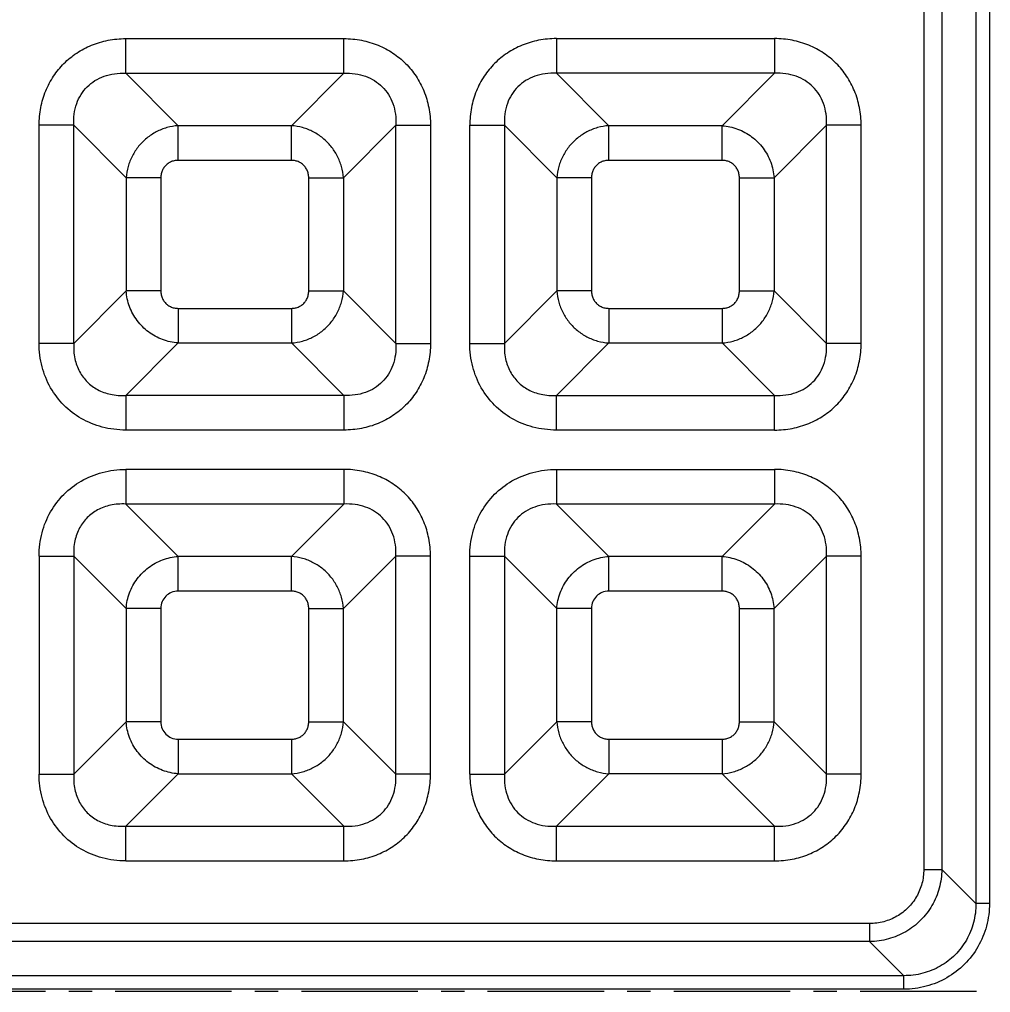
# Model space of a CAD drawing. Header units: millimetres. Extents: x 5536 to 6151, y 463 to 893.
# Drawn here: x 5982.3 to 6035.2, y 645 to 698.1 of the extents above; entities that cross this region are included whole.
import ezdxf

# ---------------------------------------------------------------- set-up
doc = ezdxf.new("R2010")
doc.units = ezdxf.units.MM
doc.header["$LTSCALE"] = 0.2
doc.linetypes.add('CENTER', pattern=[50.8, 31.75, -6.35, 6.35, -6.35])
doc.layers.get('0').update_dxf_attribs({"lineweight": 18})
doc.layers.add('poumianxian', color=2, linetype='Continuous', lineweight=18)
doc.layers.add('图层1', color=1, linetype='CENTER', lineweight=18)
doc.styles.add('標準', font='', dxfattribs={"width": 0.667})
doc.styles.get('標準').set_extended_font_data('pmingliu')
doc.dimstyles.new('11111111111', dxfattribs={"dimtxt": 4.5, "dimasz": 4.5, "dimexe": 1.25, "dimexo": 0.625, "dimtad": 1, "dimtoh": 1, "dimdsep": 46, "dimtxsty": '標準', "dimblk": '_CAXARROW', "dimcen": 0, "dimdle": 9, "dimclrd": 6, "dimclre": 6, "dimclrt": 2, "dimadec": 0, "dimazin": 0, "dimtfac": 0.707107, "dimtofl": 0, "dimtmove": 2, "dimatfit": 3, "dimfxl": 0, "dimfrac": 2, "dimtolj": 1, "dimarcsym": 0})
doc.dimstyles.new('ISO-25', dxfattribs={"dimtxt": 2.5, "dimasz": 2.5, "dimexe": 1.25, "dimexo": 0.625, "dimtad": 1, "dimdsep": 46, "dimtxsty": 'Standard', "dimblk": '_CAXARROW', "dimcen": 0, "dimdle": 5, "dimclrd": 4, "dimclre": 4, "dimclrt": 3, "dimadec": 0, "dimazin": 0, "dimtfac": 0.707107, "dimtofl": 0, "dimtmove": 2, "dimatfit": 3, "dimfxl": 0, "dimfrac": 2, "dimarcsym": 0})

# ---------------------------------------------------------------- blocks, each defined once
blk = doc.blocks.new('*X6')
at = {"layer": 'poumianxian'}
blk.add_hatch(color=6, dxfattribs=at).paths.add_polyline_path([(6122.675, 711.828), (6123.522, 710.591), (6119.386, 708.667)], flags=0)
at = {"layer": 'poumianxian', "color": 6, "lineweight": -2}
blk.add_line((6139.007, 722.105), (6123.098, 711.21), dxfattribs=at)
at = {"layer": 'poumianxian', "insert": (6131.14, 720.511), "char_height": 4.5, "width": 42.93346, "attachment_point": 5, "rotation": 34.4063, "style": '標準'}
blk.add_mtext('\\T1.004;%%C203.82', dxfattribs=at)
blk = doc.blocks.new('_CAXARROW')
blk.add_hatch(color=0).paths.add_polyline_path([(0, 0), (-1, 0.125), (-1, -0.125)], flags=0)
blk = doc.blocks.new('*X60')
at = {"layer": 'poumianxian'}
for points in [[(5929.783, 640.583), (5931.283, 640.583), (5930.533, 645.083)], [(5929.783, 549.633), (5931.283, 549.633), (5930.533, 545.133)]]:
    blk.add_hatch(color=6, dxfattribs=at).paths.add_polyline_path(points, flags=0)
at = {"layer": 'poumianxian', "color": 6, "lineweight": -2}
for p, q in [((5942.233, 645.083), (5929.283, 645.083)), ((5930.533, 640.583), (5930.533, 549.633)), ((6014.536, 545.133), (5929.283, 545.133))]:
    blk.add_line(p, q, dxfattribs=at)
at = {"layer": 'poumianxian', "color": 2, "insert": (5927.266, 594.637), "char_height": 4.5, "width": 49.69584, "attachment_point": 5, "rotation": 90, "style": '標準'}
blk.add_mtext('\\T1.004;99.95%%P0.5', dxfattribs=at)
blk = doc.blocks.new('*X61')
at = {"layer": 'poumianxian'}
for points in [[(5929.782, 721.583), (5931.282, 721.583), (5930.532, 726.083)], [(5929.782, 649.583), (5931.282, 649.583), (5930.532, 645.083)]]:
    blk.add_hatch(color=6, dxfattribs=at).paths.add_polyline_path(points, flags=0)
at = {"layer": 'poumianxian', "color": 6, "lineweight": -2}
for p, q in [((5987.877, 726.083), (5929.282, 726.083)), ((5930.532, 721.583), (5930.532, 649.583)), ((5942.233, 645.083), (5929.282, 645.083))]:
    blk.add_line(p, q, dxfattribs=at)
at = {"layer": 'poumianxian', "color": 2, "insert": (5927.294, 688.514), "char_height": 4.5, "width": 33.60479, "attachment_point": 5, "rotation": 90, "style": '標準'}
blk.add_mtext('\\T1.004;81%%P0.5', dxfattribs=at)

msp = doc.modelspace()

# ---------------------------------------------------------------- linework, layer by layer
for p, q in [((6035.186, 730.878), (6035.186, 649.882)), ((6034.447, 729.721), (6034.447, 649.881)), ((6032.586, 727.808), (6032.586, 651.742)), ((6031.601, 727.295), (6031.601, 651.742)), ((5988.057, 695.169), (5988.057, 697.06)), ((5988.057, 697.06), (5999.955, 697.06)), ((5999.955, 695.169), (5999.955, 697.06)), ((6011.557, 697.06), (6011.557, 695.169)), ((6011.557, 697.06), (6023.455, 697.06)), ((6023.455, 697.06), (6023.455, 695.169)), ((5990.916, 692.31), (5988.057, 695.169)), ((5988.057, 695.169), (5999.955, 695.169)), ((5997.097, 692.31), (5999.955, 695.169)), ((6014.416, 692.31), (6011.557, 695.169)), ((6023.455, 695.169), (6011.557, 695.169)), ((6020.597, 692.31), (6023.455, 695.169)), ((5983.33, 680.434), (5983.33, 692.332)), ((5985.221, 692.332), (5983.33, 692.332)), ((5985.221, 680.434), (5985.221, 692.332)), ((5988.079, 689.473), (5985.221, 692.332)), ((5990.916, 690.419), (5990.916, 692.31)), ((5997.097, 692.31), (5990.916, 692.31)), ((5997.097, 690.419), (5997.097, 692.31)), ((5999.933, 689.473), (6002.792, 692.332)), ((6002.792, 680.434), (6002.792, 692.332)), ((6002.792, 692.332), (6004.683, 692.332)), ((6004.683, 692.332), (6004.683, 680.434)), ((6006.83, 680.434), (6006.83, 692.332)), ((6006.83, 692.332), (6008.721, 692.332)), ((6008.721, 692.332), (6008.721, 680.434)), ((6011.579, 689.473), (6008.721, 692.332)), ((6014.416, 690.419), (6014.416, 692.31)), ((6020.597, 692.31), (6014.416, 692.31)), ((6020.597, 690.419), (6020.597, 692.31)), ((6023.433, 689.473), (6026.292, 692.332)), ((6026.292, 680.434), (6026.292, 692.332)), ((6028.183, 692.332), (6026.292, 692.332)), ((6028.183, 680.434), (6028.183, 692.332)), ((5997.097, 690.419), (5990.916, 690.419)), ((6020.597, 690.419), (6014.416, 690.419)), ((5988.079, 689.473), (5988.079, 683.293)), ((5989.97, 689.473), (5988.079, 689.473)), ((5989.97, 689.473), (5989.97, 683.293)), ((5998.042, 683.293), (5998.042, 689.473)), ((5998.042, 689.473), (5999.933, 689.473)), ((5999.933, 689.473), (5999.933, 683.293)), ((6011.579, 689.473), (6011.579, 683.293)), ((6013.47, 689.473), (6011.579, 689.473)), ((6013.47, 689.473), (6013.47, 683.293)), ((6021.542, 683.293), (6021.542, 689.473)), ((6021.542, 689.473), (6023.433, 689.473)), ((6023.433, 689.473), (6023.433, 683.293)), ((5988.079, 683.293), (5985.221, 680.434)), ((5989.97, 683.293), (5988.079, 683.293)), ((5998.042, 683.293), (5999.933, 683.293)), ((5999.933, 683.293), (6002.792, 680.434)), ((6008.721, 680.434), (6011.579, 683.293)), ((6013.47, 683.293), (6011.579, 683.293)), ((6021.542, 683.293), (6023.433, 683.293)), ((6023.433, 683.293), (6026.292, 680.434)), ((5990.916, 682.347), (5990.916, 680.456)), ((5990.916, 682.347), (5997.097, 682.347)), ((5997.097, 682.347), (5997.097, 680.456)), ((6014.416, 682.347), (6014.416, 680.456)), ((6014.416, 682.347), (6020.597, 682.347)), ((6020.597, 682.347), (6020.597, 680.456)), ((5985.221, 680.434), (5983.33, 680.434)), ((5990.916, 680.456), (5988.057, 677.597)), ((5990.916, 680.456), (5997.097, 680.456)), ((5997.097, 680.456), (5999.955, 677.597)), ((6002.792, 680.434), (6004.683, 680.434)), ((6006.83, 680.434), (6008.721, 680.434)), ((6014.416, 680.456), (6011.557, 677.597)), ((6014.416, 680.456), (6020.597, 680.456)), ((6023.455, 677.597), (6020.597, 680.456)), ((6028.183, 680.434), (6026.292, 680.434)), ((5988.057, 677.597), (5988.057, 675.706)), ((5999.955, 677.597), (5988.057, 677.597)), ((5999.955, 677.597), (5999.955, 675.706)), ((6011.557, 675.706), (6011.557, 677.597)), ((6011.557, 677.597), (6023.455, 677.597)), ((6023.455, 675.706), (6023.455, 677.597)), ((5999.955, 675.706), (5988.057, 675.706)), ((6023.455, 675.706), (6011.557, 675.706)), ((5988.057, 673.56), (5988.057, 671.669)), ((5999.955, 673.56), (5988.057, 673.56)), ((5999.955, 673.56), (5999.955, 671.669)), ((6011.557, 673.56), (6011.557, 671.669)), ((6011.557, 673.56), (6023.455, 673.56)), ((6023.455, 673.56), (6023.455, 671.669)), ((5990.916, 668.81), (5988.057, 671.669)), ((5999.955, 671.669), (5988.057, 671.669)), ((5997.097, 668.81), (5999.955, 671.669)), ((6011.557, 671.669), (6014.416, 668.81)), ((6023.455, 671.669), (6011.557, 671.669)), ((6020.597, 668.81), (6023.455, 671.669)), ((5983.33, 668.832), (5983.33, 656.934)), ((5983.33, 668.832), (5985.221, 668.832)), ((5985.221, 668.832), (5985.221, 656.934)), ((5988.079, 665.973), (5985.221, 668.832)), ((5990.916, 666.919), (5990.916, 668.81)), ((5997.097, 668.81), (5990.916, 668.81)), ((5997.097, 666.919), (5997.097, 668.81)), ((5999.933, 665.973), (6002.792, 668.832)), ((6002.792, 656.934), (6002.792, 668.832)), ((6004.683, 668.832), (6002.792, 668.832)), ((6004.683, 656.934), (6004.683, 668.832)), ((6006.83, 656.934), (6006.83, 668.832)), ((6006.83, 668.832), (6008.721, 668.832)), ((6008.721, 668.832), (6008.721, 656.934)), ((6011.579, 665.973), (6008.721, 668.832)), ((6014.416, 666.919), (6014.416, 668.81)), ((6020.597, 668.81), (6014.416, 668.81)), ((6020.597, 666.919), (6020.597, 668.81)), ((6023.433, 665.973), (6026.292, 668.832)), ((6026.292, 656.934), (6026.292, 668.832)), ((6028.183, 668.832), (6026.292, 668.832)), ((6028.183, 656.934), (6028.183, 668.832)), ((5997.097, 666.919), (5990.916, 666.919)), ((6020.597, 666.919), (6014.416, 666.919)), ((5988.079, 665.973), (5988.079, 659.793)), ((5989.97, 665.973), (5988.079, 665.973)), ((5989.97, 665.973), (5989.97, 659.793)), ((5998.042, 659.793), (5998.042, 665.973)), ((5998.042, 665.973), (5999.933, 665.973)), ((5999.933, 659.793), (5999.933, 665.973)), ((6011.579, 659.793), (6011.579, 665.973)), ((6013.47, 665.973), (6011.579, 665.973)), ((6013.47, 665.973), (6013.47, 659.793)), ((6021.542, 659.793), (6021.542, 665.973)), ((6021.542, 665.973), (6023.433, 665.973)), ((6023.433, 659.793), (6023.433, 665.973)), ((5988.079, 659.793), (5985.221, 656.934)), ((5989.97, 659.793), (5988.079, 659.793)), ((5998.042, 659.793), (5999.933, 659.793)), ((5999.933, 659.793), (6002.792, 656.934)), ((6008.721, 656.934), (6011.579, 659.793)), ((6013.47, 659.793), (6011.579, 659.793)), ((6021.542, 659.793), (6023.433, 659.793)), ((6023.433, 659.793), (6026.292, 656.934)), ((5990.916, 658.847), (5990.916, 656.956)), ((5990.916, 658.847), (5997.097, 658.847)), ((5997.097, 658.847), (5997.097, 656.956)), ((6014.416, 658.847), (6014.416, 656.956)), ((6014.416, 658.847), (6020.597, 658.847)), ((6020.597, 658.847), (6020.597, 656.956)), ((5983.33, 656.934), (5985.221, 656.934)), ((5990.916, 656.956), (5988.057, 654.097)), ((5990.916, 656.956), (5997.097, 656.956)), ((5997.097, 656.956), (5999.955, 654.097)), ((6004.683, 656.934), (6002.792, 656.934)), ((6006.83, 656.934), (6008.721, 656.934)), ((6014.416, 656.956), (6011.557, 654.097)), ((6020.597, 656.956), (6014.416, 656.956)), ((6020.597, 656.956), (6023.455, 654.097)), ((6028.183, 656.934), (6026.292, 656.934)), ((5988.057, 652.206), (5988.057, 654.097)), ((5988.057, 654.097), (5999.955, 654.097)), ((5999.955, 652.206), (5999.955, 654.097)), ((6011.557, 652.206), (6011.557, 654.097)), ((6011.557, 654.097), (6023.455, 654.097)), ((6023.455, 652.206), (6023.455, 654.097)), ((5988.057, 652.206), (5999.955, 652.206)), ((6011.557, 652.206), (6023.455, 652.206)), ((6031.601, 651.742), (6032.586, 651.742)), ((6032.586, 651.742), (6034.447, 649.881)), ((6035.186, 649.882), (6034.447, 649.882)), ((6028.647, 648.788), (5953.094, 648.788)), ((6028.647, 648.788), (6028.647, 647.803)), ((6028.647, 647.803), (5952.581, 647.803)), ((6028.647, 647.803), (6030.508, 645.942)), ((6030.508, 645.942), (5950.669, 645.942)), ((6030.508, 645.204), (6030.508, 645.942)), ((6030.508, 645.204), (5949.511, 645.204))]:
    msp.add_line(p, q)
for radius in [86.907, 86.782, 86.133]:
    msp.add_circle((6035.306, 645.083), radius)
for centre, radius, start, end in [((6035.306, 651.083), 101.525, 101.56871, 263.81047), ((6035.306, 651.083), 101.026, 101.59189, 263.81047), ((6035.306, 651.083), 99.942, 101.71935, 249.08959), ((6035.306, 651.083), 99.642, 101.71935, 249.08959), ((6035.306, 651.083), 99.525, 101.73334, 248.88345), ((6035.306, 651.083), 99.026, 101.82936, 248.86382), ((6035.306, 651.083), 101.908, 118.44247, 254.63694), ((6035.306, 645.083), 85.795, 90.08059, 179.91941), ((6035.306, 645.083), 85.155, 90.90297, 179.09703), ((6035.306, 645.083), 83.28, 92.22396, 177.77604), ((6035.306, 645.083), 82.295, 92.58039, 177.41961)]:
    msp.add_arc(centre, radius, start, end)
for points, knots in [([(5983.33, 692.332), (5983.33, 692.656), (5983.389, 693.297), (5983.659, 694.206), (5984.09, 695.023), (5984.664, 695.725), (5985.367, 696.3), (5986.183, 696.731), (5987.093, 697), (5987.733, 697.06), (5988.057, 697.06)], [0, 0, 0, 0, 15342.853885, 30219.170295, 44585.911089, 58724.579213, 72863.794808, 87231.173089, 102109.193385, 117444.646692, 117444.646692, 117444.646692, 117444.646692]), ([(5999.955, 697.06), (6000.28, 697.06), (6000.92, 697), (6001.83, 696.73), (6002.646, 696.299), (6003.349, 695.725), (6003.923, 695.022), (6004.354, 694.206), (6004.623, 693.297), (6004.683, 692.656), (6004.683, 692.332)], [0, 0, 0, 0, 15390.284556, 30312.589392, 44723.743316, 58906.119509, 73089.044865, 87500.838247, 102424.852235, 117807.713336, 117807.713336, 117807.713336, 117807.713336]), ([(6011.557, 697.06), (6011.232, 697.06), (6010.591, 697), (6009.682, 696.73), (6008.866, 696.299), (6008.164, 695.725), (6007.589, 695.022), (6007.158, 694.206), (6006.889, 693.296), (6006.83, 692.656), (6006.83, 692.332)], [0, 0, 0, 0, 15431.028003, 30361.782063, 44784.85357, 58979.547805, 73176.252195, 87602.67695, 102543.995207, 117936.634599, 117936.634599, 117936.634599, 117936.634599]), ([(6028.183, 692.332), (6028.183, 692.657), (6028.123, 693.298), (6027.853, 694.207), (6027.422, 695.023), (6026.848, 695.726), (6026.145, 696.3), (6025.329, 696.731), (6024.42, 697), (6023.779, 697.06), (6023.455, 697.06)], [0, 0, 0, 0, 15481.348888, 30460.79243, 44930.897856, 59171.881267, 73414.881389, 87888.350999, 102878.393188, 118321.228279, 118321.228279, 118321.228279, 118321.228279]), ([(5985.221, 692.332), (5985.208, 692.537), (5985.221, 692.939), (5985.357, 693.511), (5985.601, 694.018), (5985.942, 694.447), (5986.371, 694.788), (5986.878, 695.032), (5987.45, 695.168), (5987.853, 695.181), (5988.057, 695.169)], [0, 0, 0, 0, 15792.70376, 30752.870019, 44936.025967, 58749.277529, 72562.184548, 86745.259831, 101706.479323, 117492.292795, 117492.292795, 117492.292795, 117492.292795]), ([(5999.955, 695.169), (6000.16, 695.181), (6000.562, 695.168), (6001.134, 695.032), (6001.642, 694.788), (6002.07, 694.447), (6002.411, 694.018), (6002.655, 693.511), (6002.792, 692.939), (6002.804, 692.537), (6002.792, 692.332)], [0, 0, 0, 0, 15835.493188, 30836.193164, 45057.777563, 58908.455339, 72758.787641, 86980.291156, 101982.047217, 117810.631448, 117810.631448, 117810.631448, 117810.631448]), ([(6011.557, 695.169), (6011.352, 695.181), (6010.95, 695.168), (6010.377, 695.032), (6009.871, 694.788), (6009.442, 694.446), (6009.101, 694.018), (6008.857, 693.511), (6008.721, 692.939), (6008.708, 692.537), (6008.721, 692.332)], [0, 0, 0, 0, 15879.048882, 30896.047935, 45136.216104, 59005.220111, 72872.769635, 87112.084678, 102136.1576, 117981.292959, 117981.292959, 117981.292959, 117981.292959]), ([(6026.292, 692.332), (6026.304, 692.537), (6026.291, 692.94), (6026.155, 693.512), (6025.911, 694.019), (6025.57, 694.447), (6025.141, 694.788), (6024.634, 695.032), (6024.062, 695.168), (6023.66, 695.181), (6023.455, 695.169)], [0, 0, 0, 0, 15923.633648, 30982.797025, 45262.948355, 59170.893381, 73077.379837, 87356.675648, 102422.932755, 118312.557659, 118312.557659, 118312.557659, 118312.557659]), ([(5990.916, 692.31), (5990.709, 692.296), (5990.297, 692.224), (5989.714, 691.991), (5989.189, 691.645), (5988.744, 691.2), (5988.398, 690.675), (5988.166, 690.092), (5988.094, 689.68), (5988.079, 689.473)], [0, 0, 0, 0, 14845.036272, 29733.652087, 44648.347498, 59571.949123, 74486.337393, 89374.915825, 104215.257749, 104215.257749, 104215.257749, 104215.257749]), ([(5999.933, 689.473), (5999.919, 689.68), (5999.847, 690.093), (5999.615, 690.676), (5999.268, 691.201), (5998.824, 691.645), (5998.299, 691.991), (5997.716, 692.224), (5997.303, 692.296), (5997.097, 692.31)], [0, 0, 0, 0, 14871.388748, 29786.434399, 44727.605945, 59677.699514, 74618.563372, 89533.571575, 104400.257642, 104400.257642, 104400.257642, 104400.257642]), ([(6014.416, 692.31), (6014.209, 692.296), (6013.797, 692.224), (6013.214, 691.991), (6012.689, 691.645), (6012.244, 691.2), (6011.898, 690.675), (6011.666, 690.092), (6011.594, 689.68), (6011.579, 689.473)], [0, 0, 0, 0, 14906.02845, 29855.815495, 44831.789287, 59816.705885, 74792.371274, 89742.120783, 104643.435599, 104643.435599, 104643.435599, 104643.435599]), ([(6020.597, 692.31), (6020.886, 692.29), (6021.462, 692.164), (6022.237, 691.739), (6022.862, 691.114), (6023.288, 690.339), (6023.413, 689.763), (6023.433, 689.473)], [0, 0, 0, 0, 15421.827499, 30866.539648, 46380.921717, 61838.73525, 77265.886009, 77265.886009, 77265.886009, 77265.886009]), ([(5990.916, 690.419), (5990.843, 690.419), (5990.699, 690.404), (5990.496, 690.335), (5990.315, 690.224), (5990.166, 690.074), (5990.054, 689.894), (5989.985, 689.69), (5989.97, 689.546), (5989.97, 689.473)], [0, 0, 0, 0, 15237.44472, 30146.864437, 44824.61722, 59424.132494, 74108.767696, 89023.893806, 104255.744719, 104255.744719, 104255.744719, 104255.744719]), ([(5998.042, 689.473), (5998.042, 689.546), (5998.027, 689.69), (5997.958, 689.894), (5997.847, 690.074), (5997.698, 690.224), (5997.517, 690.335), (5997.313, 690.404), (5997.169, 690.419), (5997.097, 690.419)], [0, 0, 0, 0, 15257.532066, 30186.606696, 44883.70899, 59502.470634, 74206.464425, 89141.252966, 104393.18385, 104393.18385, 104393.18385, 104393.18385]), ([(6014.416, 690.419), (6014.343, 690.419), (6014.199, 690.404), (6013.996, 690.335), (6013.815, 690.224), (6013.666, 690.074), (6013.554, 689.894), (6013.485, 689.69), (6013.47, 689.546), (6013.47, 689.473)], [0, 0, 0, 0, 15300.026167, 30270.680104, 45008.715633, 59668.192324, 74413.138538, 89389.522305, 104683.931691, 104683.931691, 104683.931691, 104683.931691]), ([(6021.542, 689.473), (6021.542, 689.546), (6021.527, 689.69), (6021.458, 689.894), (6021.347, 690.074), (6021.198, 690.224), (6021.017, 690.335), (6020.813, 690.404), (6020.669, 690.419), (6020.597, 690.419)], [0, 0, 0, 0, 15320.114517, 30310.424352, 45067.810359, 59746.534384, 74510.840155, 89506.887336, 104821.377698, 104821.377698, 104821.377698, 104821.377698]), ([(5990.916, 680.456), (5990.627, 680.476), (5990.05, 680.602), (5989.275, 681.027), (5988.65, 681.653), (5988.225, 682.427), (5988.099, 683.003), (5988.079, 683.293)], [0, 0, 0, 0, 15338.23047, 30753.114536, 46161.638435, 61521.560524, 76879.488608, 76879.488608, 76879.488608, 76879.488608]), ([(5989.97, 683.293), (5989.97, 683.22), (5989.985, 683.076), (5990.054, 682.872), (5990.165, 682.692), (5990.315, 682.542), (5990.495, 682.431), (5990.699, 682.362), (5990.843, 682.347), (5990.916, 682.347)], [0, 0, 0, 0, 15244.671453, 30161.162329, 44845.876398, 59452.315851, 74143.915602, 89066.115578, 104305.190571, 104305.190571, 104305.190571, 104305.190571]), ([(5997.097, 682.347), (5997.169, 682.347), (5997.313, 682.362), (5997.517, 682.431), (5997.698, 682.542), (5997.847, 682.692), (5997.958, 682.872), (5998.027, 683.076), (5998.042, 683.22), (5998.042, 683.293)], [0, 0, 0, 0, 15264.761546, 30200.910023, 44904.976249, 59530.664705, 74241.625687, 89183.490788, 104442.648499, 104442.648499, 104442.648499, 104442.648499]), ([(5997.097, 680.456), (5997.303, 680.47), (5997.716, 680.542), (5998.299, 680.775), (5998.824, 681.121), (5999.269, 681.566), (5999.615, 682.091), (5999.847, 682.674), (5999.919, 683.086), (5999.933, 683.293)], [0, 0, 0, 0, 14879.936941, 29803.555878, 44753.315728, 59712.00273, 74661.454715, 89585.036184, 104460.267739, 104460.267739, 104460.267739, 104460.267739]), ([(6011.579, 683.293), (6011.593, 683.086), (6011.666, 682.673), (6011.898, 682.091), (6012.244, 681.565), (6012.689, 681.121), (6013.214, 680.775), (6013.797, 680.542), (6014.209, 680.47), (6014.416, 680.456)], [0, 0, 0, 0, 14914.580342, 29872.944382, 44857.510197, 59851.023947, 74835.28118, 89793.607665, 104703.471669, 104703.471669, 104703.471669, 104703.471669]), ([(6013.47, 683.293), (6013.47, 683.22), (6013.485, 683.076), (6013.554, 682.872), (6013.665, 682.692), (6013.815, 682.542), (6013.995, 682.431), (6014.199, 682.362), (6014.343, 682.347), (6014.416, 682.347)], [0, 0, 0, 0, 15307.260104, 30284.992249, 45029.996003, 59696.403775, 74448.321481, 89431.786166, 104733.426833, 104733.426833, 104733.426833, 104733.426833]), ([(6020.597, 682.347), (6020.669, 682.347), (6020.813, 682.362), (6021.017, 682.431), (6021.198, 682.542), (6021.347, 682.692), (6021.458, 682.872), (6021.527, 683.076), (6021.542, 683.22), (6021.542, 683.293)], [0, 0, 0, 0, 15327.35118, 30324.74189, 45089.098747, 59774.756465, 74546.03635, 89549.167123, 104870.891491, 104870.891491, 104870.891491, 104870.891491]), ([(6020.597, 680.456), (6020.803, 680.47), (6021.216, 680.542), (6021.799, 680.775), (6022.324, 681.121), (6022.769, 681.566), (6023.115, 682.091), (6023.347, 682.674), (6023.419, 683.086), (6023.433, 683.293)], [0, 0, 0, 0, 14940.939954, 29925.740988, 44936.790106, 59956.802972, 74967.542962, 89952.306375, 104888.521655, 104888.521655, 104888.521655, 104888.521655]), ([(5988.057, 675.706), (5987.625, 675.706), (5986.777, 675.812), (5985.615, 676.286), (5984.643, 677.028), (5983.903, 678.001), (5983.434, 679.162), (5983.33, 680.006), (5983.33, 680.434)], [0, 0, 0, 0, 15733.244759, 30667.491927, 45175.457423, 59679.759982, 74628.274288, 90218.53476, 90218.53476, 90218.53476, 90218.53476]), ([(5985.221, 680.434), (5985.204, 680.155), (5985.238, 679.62), (5985.5, 678.893), (5985.932, 678.31), (5986.515, 677.877), (5987.242, 677.615), (5987.778, 677.581), (5988.057, 677.597)], [0, 0, 0, 0, 16524.337218, 31310.57842, 45090.038661, 58883.528178, 73675.959497, 90222.057385, 90222.057385, 90222.057385, 90222.057385]), ([(6002.792, 680.434), (6002.804, 680.229), (6002.792, 679.827), (6002.655, 679.255), (6002.411, 678.748), (6002.07, 678.319), (6001.641, 677.978), (6001.134, 677.734), (6000.562, 677.598), (6000.16, 677.585), (5999.955, 677.597)], [0, 0, 0, 0, 15854.983314, 30874.145963, 45113.234109, 58980.959124, 72848.338241, 87087.345404, 102107.565437, 117955.631291, 117955.631291, 117955.631291, 117955.631291]), ([(6004.683, 680.434), (6004.683, 680.11), (6004.623, 679.469), (6004.354, 678.56), (6003.923, 677.743), (6003.348, 677.041), (6002.646, 676.466), (6001.829, 676.035), (6000.92, 675.766), (6000.279, 675.706), (5999.955, 675.706)], [0, 0, 0, 0, 15412.811894, 30356.959068, 44789.20714, 58992.34261, 73196.028047, 87628.916513, 102574.77534, 117980.152913, 117980.152913, 117980.152913, 117980.152913]), ([(6011.557, 675.706), (6011.126, 675.706), (6010.279, 675.812), (6009.116, 676.285), (6008.145, 677.027), (6007.404, 678), (6006.934, 679.161), (6006.83, 680.005), (6006.83, 680.434)], [0, 0, 0, 0, 15770.705658, 30772.372283, 45339.884911, 59905.506815, 74919.230992, 90590.317987, 90590.317987, 90590.317987, 90590.317987]), ([(6008.721, 680.434), (6008.704, 680.155), (6008.738, 679.62), (6009, 678.893), (6009.432, 678.309), (6010.015, 677.877), (6010.742, 677.615), (6011.279, 677.581), (6011.557, 677.597)], [0, 0, 0, 0, 16592.95845, 31436.047986, 45276.63471, 59132.030006, 73991.202368, 90593.795282, 90593.795282, 90593.795282, 90593.795282]), ([(6023.455, 675.706), (6023.78, 675.706), (6024.421, 675.766), (6025.331, 676.036), (6026.147, 676.467), (6026.849, 677.041), (6027.423, 677.744), (6027.854, 678.56), (6028.123, 679.47), (6028.183, 680.11), (6028.183, 680.434)], [0, 0, 0, 0, 15499.158902, 30495.835059, 44982.587147, 59239.953633, 73499.339152, 87989.459294, 102996.74629, 118457.347088, 118457.347088, 118457.347088, 118457.347088]), ([(6023.455, 677.597), (6023.66, 677.585), (6024.063, 677.598), (6024.635, 677.734), (6025.142, 677.978), (6025.571, 678.32), (6025.912, 678.748), (6026.155, 679.255), (6026.292, 679.827), (6026.304, 680.229), (6026.292, 680.434)], [0, 0, 0, 0, 15940.220282, 31015.06983, 45310.095883, 59232.527928, 73153.499885, 87447.669526, 102529.620194, 118435.796308, 118435.796308, 118435.796308, 118435.796308]), ([(5983.33, 668.832), (5983.33, 669.261), (5983.434, 670.104), (5983.903, 671.265), (5984.643, 672.238), (5985.615, 672.981), (5986.778, 673.454), (5987.625, 673.56), (5988.057, 673.56)], [0, 0, 0, 0, 15598.299128, 30547.306115, 45050.766009, 59570.187172, 74513.673971, 90242.091205, 90242.091205, 90242.091205, 90242.091205]), ([(6004.683, 668.832), (6004.683, 669.157), (6004.623, 669.798), (6004.353, 670.707), (6003.922, 671.523), (6003.348, 672.226), (6002.645, 672.8), (6001.829, 673.231), (6000.92, 673.5), (6000.279, 673.56), (5999.955, 673.56)], [0, 0, 0, 0, 15444.209955, 30387.718607, 44823.111019, 59029.931067, 73238.762989, 87677.511513, 102631.593387, 118037.381937, 118037.381937, 118037.381937, 118037.381937]), ([(6006.83, 668.832), (6006.83, 669.261), (6006.934, 670.105), (6007.404, 671.266), (6008.144, 672.239), (6009.116, 672.981), (6010.278, 673.454), (6011.125, 673.56), (6011.557, 673.56)], [0, 0, 0, 0, 15684.123593, 30678.613717, 45256.984735, 59827.530815, 74820.543276, 90613.863698, 90613.863698, 90613.863698, 90613.863698]), ([(6028.183, 668.832), (6028.183, 669.157), (6028.123, 669.798), (6027.853, 670.707), (6027.422, 671.523), (6026.848, 672.226), (6026.145, 672.8), (6025.329, 673.231), (6024.42, 673.5), (6023.779, 673.56), (6023.455, 673.56)], [0, 0, 0, 0, 15507.628714, 30512.50009, 45007.168741, 59272.326437, 73539.50427, 88037.542815, 103053.030829, 118522.080368, 118522.080368, 118522.080368, 118522.080368]), ([(5988.057, 671.669), (5987.778, 671.685), (5987.242, 671.651), (5986.515, 671.389), (5985.931, 670.956), (5985.499, 670.372), (5985.238, 669.646), (5985.204, 669.111), (5985.221, 668.832)], [0, 0, 0, 0, 16557.564434, 31360.488552, 45169.124105, 58957.314291, 73748.150365, 90280.487681, 90280.487681, 90280.487681, 90280.487681]), ([(6002.792, 668.832), (6002.804, 669.037), (6002.791, 669.44), (6002.655, 670.012), (6002.411, 670.519), (6002.07, 670.947), (6001.641, 671.288), (6001.134, 671.532), (6000.562, 671.668), (6000.16, 671.681), (5999.955, 671.669)], [0, 0, 0, 0, 15885.43702, 30908.477407, 45154.374392, 59028.957899, 72902.086335, 87147.129854, 102177.246953, 118028.756808, 118028.756808, 118028.756808, 118028.756808]), ([(6011.557, 671.669), (6011.352, 671.681), (6010.95, 671.668), (6010.377, 671.532), (6009.871, 671.288), (6009.442, 670.946), (6009.101, 670.518), (6008.857, 670.011), (6008.721, 669.439), (6008.708, 669.037), (6008.721, 668.832)], [0, 0, 0, 0, 15906.067669, 30948.6187, 45213.017039, 59105.619668, 72996.765338, 87260.3091, 102309.946035, 118182.042477, 118182.042477, 118182.042477, 118182.042477]), ([(6026.292, 668.832), (6026.304, 669.037), (6026.291, 669.44), (6026.155, 670.012), (6025.911, 670.519), (6025.57, 670.947), (6025.141, 671.288), (6024.634, 671.532), (6024.062, 671.668), (6023.66, 671.681), (6023.455, 671.669)], [0, 0, 0, 0, 15950.673137, 31035.40807, 45339.808136, 59271.369864, 73201.470547, 87505.013641, 102596.854349, 118513.460993, 118513.460993, 118513.460993, 118513.460993]), ([(5988.079, 665.973), (5988.099, 666.263), (5988.225, 666.84), (5988.65, 667.613), (5989.275, 668.239), (5990.049, 668.664), (5990.627, 668.79), (5990.916, 668.81)], [0, 0, 0, 0, 15380.458595, 30755.055308, 46147.598721, 61584.305929, 76944.272643, 76944.272643, 76944.272643, 76944.272643]), ([(5999.933, 665.973), (5999.919, 666.18), (5999.847, 666.593), (5999.615, 667.176), (5999.268, 667.701), (5998.824, 668.145), (5998.299, 668.491), (5997.716, 668.724), (5997.303, 668.796), (5997.097, 668.81)], [0, 0, 0, 0, 14895.179231, 29834.085207, 44799.158873, 59773.168835, 74737.934321, 89676.80279, 104567.271818, 104567.271818, 104567.271818, 104567.271818]), ([(6011.579, 665.973), (6011.599, 666.263), (6011.725, 666.839), (6012.149, 667.613), (6012.775, 668.239), (6013.55, 668.664), (6014.127, 668.79), (6014.416, 668.81)], [0, 0, 0, 0, 15419.631965, 30854.024538, 46355.492605, 61850.439643, 77259.69912, 77259.69912, 77259.69912, 77259.69912]), ([(6020.597, 668.81), (6020.886, 668.79), (6021.462, 668.665), (6022.236, 668.24), (6022.862, 667.614), (6023.288, 666.84), (6023.413, 666.263), (6023.433, 665.973)], [0, 0, 0, 0, 15435.100752, 30911.559231, 46442.71729, 61940.542534, 77386.154109, 77386.154109, 77386.154109, 77386.154109]), ([(5990.916, 666.919), (5990.789, 666.919), (5990.54, 666.873), (5990.225, 666.666), (5990.017, 666.352), (5989.97, 666.101), (5989.97, 665.973)], [0, 0, 0, 0, 16126.446192, 31407.931999, 46687.913522, 62935.32988, 62935.32988, 62935.32988, 62935.32988]), ([(5998.042, 665.973), (5998.042, 666.046), (5998.027, 666.19), (5997.958, 666.394), (5997.847, 666.574), (5997.698, 666.724), (5997.517, 666.835), (5997.313, 666.904), (5997.169, 666.919), (5997.097, 666.919)], [0, 0, 0, 0, 15281.94816, 30234.913267, 44955.534819, 59597.690356, 74325.214434, 89283.902594, 104560.24061, 104560.24061, 104560.24061, 104560.24061]), ([(6014.416, 666.919), (6014.289, 666.919), (6014.039, 666.873), (6013.724, 666.666), (6013.517, 666.351), (6013.47, 666.1), (6013.47, 665.973)], [0, 0, 0, 0, 16214.271568, 31569.795642, 46933.780113, 63194.216257, 63194.216257, 63194.216257, 63194.216257]), ([(6021.542, 665.973), (6021.542, 666.046), (6021.527, 666.19), (6021.458, 666.394), (6021.347, 666.574), (6021.198, 666.724), (6021.017, 666.835), (6020.813, 666.904), (6020.669, 666.919), (6020.597, 666.919)], [0, 0, 0, 0, 15344.552991, 30358.775198, 45139.702021, 59841.841381, 74629.699006, 89649.667712, 104988.587576, 104988.587576, 104988.587576, 104988.587576]), ([(5990.916, 656.956), (5990.626, 656.976), (5990.049, 657.102), (5989.276, 657.527), (5988.651, 658.152), (5988.225, 658.925), (5988.099, 659.503), (5988.079, 659.793)], [0, 0, 0, 0, 15381.380629, 30799.171548, 46172.83713, 61600.076886, 77000.041361, 77000.041361, 77000.041361, 77000.041361]), ([(5989.97, 659.793), (5989.97, 659.665), (5990.017, 659.414), (5990.225, 659.1), (5990.54, 658.893), (5990.789, 658.847), (5990.916, 658.847)], [0, 0, 0, 0, 16248.421168, 31543.965665, 46839.250757, 62968.059106, 62968.059106, 62968.059106, 62968.059106]), ([(5997.097, 656.956), (5997.303, 656.97), (5997.716, 657.042), (5998.299, 657.275), (5998.824, 657.621), (5999.269, 658.066), (5999.615, 658.591), (5999.847, 659.174), (5999.919, 659.586), (5999.933, 659.793)], [0, 0, 0, 0, 14903.808498, 29851.369073, 44825.112499, 59807.797397, 74781.232463, 89728.75551, 104627.851077, 104627.851077, 104627.851077, 104627.851077]), ([(5997.097, 658.847), (5997.169, 658.847), (5997.313, 658.862), (5997.517, 658.931), (5997.698, 659.042), (5997.847, 659.192), (5997.958, 659.372), (5998.027, 659.576), (5998.042, 659.72), (5998.042, 659.793)], [0, 0, 0, 0, 15289.240521, 30249.341001, 44976.987056, 59626.129652, 74360.68152, 89326.507791, 104610.13549, 104610.13549, 104610.13549, 104610.13549]), ([(6011.579, 659.793), (6011.593, 659.586), (6011.666, 659.173), (6011.898, 658.591), (6012.244, 658.065), (6012.689, 657.621), (6013.214, 657.275), (6013.797, 657.042), (6014.209, 656.97), (6014.416, 656.956)], [0, 0, 0, 0, 14938.460041, 29920.773882, 44929.33145, 59946.851279, 74955.09977, 89937.375996, 104871.112148, 104871.112148, 104871.112148, 104871.112148]), ([(6013.47, 659.793), (6013.47, 659.72), (6013.485, 659.576), (6013.554, 659.372), (6013.665, 659.192), (6013.815, 659.042), (6013.995, 658.931), (6014.199, 658.862), (6014.343, 658.847), (6014.416, 658.847)], [0, 0, 0, 0, 15331.752701, 30333.450178, 45102.046884, 59791.921849, 74567.44357, 89574.882758, 104901.007032, 104901.007032, 104901.007032, 104901.007032]), ([(6020.597, 656.956), (6020.803, 656.97), (6021.216, 657.042), (6021.799, 657.275), (6022.324, 657.621), (6022.769, 658.066), (6023.115, 658.591), (6023.347, 659.174), (6023.419, 659.586), (6023.433, 659.793)], [0, 0, 0, 0, 14964.832986, 29973.597195, 45008.651461, 60052.683811, 75087.428456, 90096.154982, 105056.25574, 105056.25574, 105056.25574, 105056.25574]), ([(6020.597, 658.847), (6020.669, 658.847), (6020.813, 658.862), (6021.017, 658.931), (6021.198, 659.042), (6021.347, 659.192), (6021.458, 659.372), (6021.527, 659.576), (6021.542, 659.72), (6021.542, 659.793)], [0, 0, 0, 0, 15351.852252, 30373.216586, 45161.174559, 59870.307589, 74665.199655, 89692.313228, 105038.529674, 105038.529674, 105038.529674, 105038.529674]), ([(5988.057, 652.206), (5987.625, 652.206), (5986.777, 652.312), (5985.615, 652.785), (5984.644, 653.527), (5983.903, 654.501), (5983.434, 655.661), (5983.33, 656.505), (5983.33, 656.934)], [0, 0, 0, 0, 15760.835795, 30715.806625, 45244.258344, 59774.548333, 74752.102695, 90373.266191, 90373.266191, 90373.266191, 90373.266191]), ([(5985.221, 656.934), (5985.204, 656.655), (5985.238, 656.119), (5985.5, 655.393), (5985.932, 654.809), (5986.515, 654.377), (5987.242, 654.115), (5987.778, 654.081), (5988.057, 654.097)], [0, 0, 0, 0, 16551.158868, 31371.14881, 45177.66548, 58983.19784, 73801.309475, 90376.698415, 90376.698415, 90376.698415, 90376.698415]), ([(5999.955, 654.097), (6000.16, 654.085), (6000.563, 654.098), (6001.135, 654.234), (6001.642, 654.478), (6002.071, 654.82), (6002.412, 655.248), (6002.655, 655.755), (6002.792, 656.327), (6002.804, 656.729), (6002.792, 656.934)], [0, 0, 0, 0, 15902.151838, 30940.999621, 45201.886284, 59091.068768, 72978.794651, 87238.826947, 102284.758892, 118152.947866, 118152.947866, 118152.947866, 118152.947866]), ([(5999.955, 652.206), (6000.28, 652.206), (6000.921, 652.266), (6001.831, 652.536), (6002.647, 652.967), (6003.349, 653.541), (6003.923, 654.244), (6004.354, 655.06), (6004.623, 655.97), (6004.683, 656.61), (6004.683, 656.934)], [0, 0, 0, 0, 15462.163498, 30423.043642, 44875.21687, 59098.552024, 73323.901391, 87779.434634, 102750.900289, 118174.597719, 118174.597719, 118174.597719, 118174.597719]), ([(6006.83, 656.934), (6006.83, 656.609), (6006.89, 655.968), (6007.159, 655.059), (6007.59, 654.243), (6008.165, 653.54), (6008.867, 652.966), (6009.684, 652.535), (6010.593, 652.266), (6011.233, 652.206), (6011.557, 652.206)], [0, 0, 0, 0, 15475.235134, 30448.763131, 44913.154153, 59148.513643, 73385.889051, 87853.642929, 102837.765386, 118274.501933, 118274.501933, 118274.501933, 118274.501933]), ([(6008.721, 656.934), (6008.708, 656.729), (6008.721, 656.326), (6008.857, 655.754), (6009.102, 655.247), (6009.443, 654.819), (6009.872, 654.478), (6010.379, 654.234), (6010.95, 654.098), (6011.353, 654.085), (6011.557, 654.097)], [0, 0, 0, 0, 15922.785, 30981.145799, 45260.536071, 59167.739874, 73073.485185, 87352.01998, 102417.474132, 118306.252202, 118306.252202, 118306.252202, 118306.252202]), ([(6023.455, 654.097), (6023.66, 654.085), (6024.063, 654.098), (6024.635, 654.234), (6025.142, 654.478), (6025.571, 654.82), (6025.912, 655.248), (6026.155, 655.755), (6026.292, 656.327), (6026.304, 656.729), (6026.292, 656.934)], [0, 0, 0, 0, 15967.403813, 31067.961139, 45387.365104, 59333.539661, 73278.251639, 87596.797731, 102704.468287, 118637.769875, 118637.769875, 118637.769875, 118637.769875]), ([(6023.455, 652.206), (6023.78, 652.206), (6024.421, 652.266), (6025.331, 652.536), (6026.147, 652.967), (6026.849, 653.541), (6027.423, 654.244), (6027.854, 655.06), (6028.123, 655.97), (6028.183, 656.61), (6028.183, 656.934)], [0, 0, 0, 0, 15525.600002, 30547.860037, 45059.326089, 59341.015214, 73624.726816, 88139.566667, 103172.455643, 118659.431762, 118659.431762, 118659.431762, 118659.431762]), ([(6031.601, 651.742), (6031.601, 651.483), (6031.534, 650.964), (6031.238, 650.241), (6030.765, 649.624), (6030.148, 649.151), (6029.425, 648.855), (6028.906, 648.788), (6028.647, 648.788)], [0, 0, 0, 0, 15318.856949, 30476.584823, 45554.539173, 60652.202755, 75829.628607, 91121.846903, 91121.846903, 91121.846903, 91121.846903]), ([(6032.586, 651.742), (6032.584, 651.398), (6032.489, 650.708), (6032.089, 649.75), (6031.458, 648.93), (6030.638, 648.3), (6029.68, 647.9), (6028.991, 647.806), (6028.647, 647.803)], [0, 0, 0, 0, 15294.699622, 30469.888578, 45575.470777, 60679.920858, 75854.5964, 91131.728038, 91131.728038, 91131.728038, 91131.728038]), ([(6035.186, 649.882), (6035.186, 649.468), (6035.079, 648.644), (6034.607, 647.501), (6033.861, 646.527), (6032.886, 645.781), (6031.744, 645.31), (6030.92, 645.204), (6030.508, 645.204)], [0, 0, 0, 0, 15409.82293, 30576.91104, 45603.703457, 60631.624721, 75803.390906, 91181.190924, 91181.190924, 91181.190924, 91181.190924]), ([(6034.447, 649.881), (6034.449, 649.532), (6034.363, 648.836), (6033.969, 647.869), (6033.341, 647.047), (6032.519, 646.42), (6031.553, 646.026), (6030.857, 645.94), (6030.508, 645.942)], [0, 0, 0, 0, 15430.054759, 30590.741966, 45589.302391, 60588.91894, 75754.104385, 91173.783336, 91173.783336, 91173.783336, 91173.783336])]:
    msp.add_open_spline(points, degree=3, knots=knots)
at = {"layer": '图层1'}
msp.add_line((6146.235, 645.083), (5923.527, 645.083), dxfattribs=at)

# ---------------------------------------------------------------- dimensions: what is measured, and where the dimension line sits
at = {"layer": 'poumianxian'}
dim = msp.add_diameter_dim_2p(p1=(5951.227, 593.499), p2=(6119.386, 708.667), dimstyle='ISO-25', override={"dimtxt": 4.5, "dimasz": 4.5, "dimpost": '%%C<>', "dimtxsty": '標準', "dimsah": 1, "dimclrd": 6, "dimclre": 6, "dimclrt": 256, "dimtfill": 1, "dimtolj": 1, "dimtzin": 8}, dxfattribs=at)
dim.commit()
dim.dimension.update_dxf_attribs({"geometry": '*X6', "text_midpoint": (6131.14, 720.511), "dimtype": 163})
for base, p1, p2, text, picture, middle in [((5930.532, 645.083), (5988.502, 726.083), (5942.858, 645.083), '81%%P0.5', '*X61', (5930.532, 688.514)), ((5930.533, 545.133), (5942.858, 645.083), (6015.161, 545.133), '99.95%%P0.5', '*X60', (5930.533, 594.637))]:
    dim = msp.add_linear_dim(base=base, p1=p1, p2=p2, angle=90, text=text, dimstyle='11111111111', override={"dimsah": 1, "dimtfill": 1}, dxfattribs=at)
    dim.commit()
    dim.dimension.update_dxf_attribs({"geometry": picture, "text_midpoint": middle})

doc.saveas('drawing.dxf')
